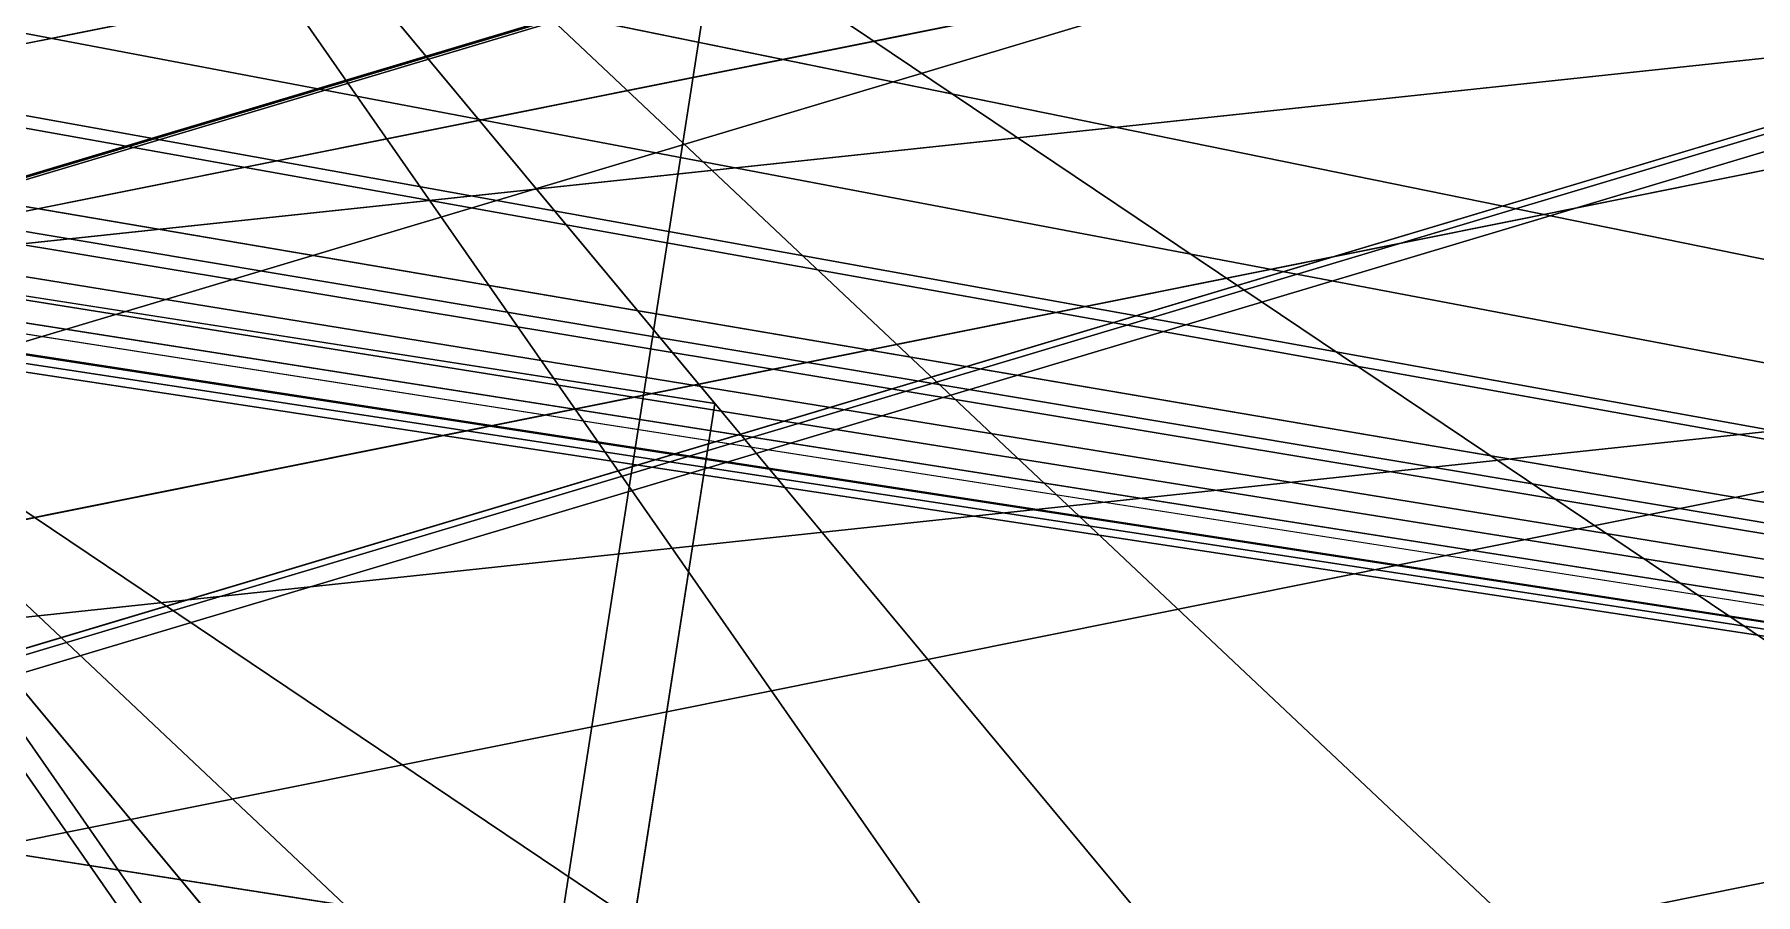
# Model space of a CAD drawing. Header units: metres. Extents: x 503497 to 504361, y 6966567 to 6966857.
# Drawn here: x 504153.512 to 504156.264, y 6966709.233 to 6966710.608 of the extents above; entities that cross this region are included whole.
import ezdxf

# ---------------------------------------------------------------- set-up
doc = ezdxf.new("R2010")
doc.units = ezdxf.units.M

msp = doc.modelspace()

# ---------------------------------------------------------------- linework, layer by layer
at = {"layer": 'SHADOW_APPROVED_20260111T072000'}
for points in [[(504152.9477, 6966710.2148), (504167.8718, 6966707.8869), (504094.698, 6966722.7909), (504079.7739, 6966725.1188), (504152.9477, 6966710.2148)], [(504167.8718, 6966707.8869), (504167.5638, 6966705.9126), (504094.39, 6966720.8166), (504094.698, 6966722.7909), (504167.8718, 6966707.8869)]]:
    msp.add_lwpolyline(points, close=True, dxfattribs=at)
msp.add_lwpolyline([(504152.9477, 6966710.2148), (504167.8718, 6966707.8869), (504167.5638, 6966705.9126), (504170.7929, 6966705.4089), (504170.0047, 6966700.3561), (504169.7774, 6966699.9974), (504169.5259, 6966699.8139), (504168.8949, 6966699.7238), (504168.6104, 6966697.9001), (504168.9205, 6966697.8003), (504169.2405, 6966697.5447), (504169.4022, 6966697.2624), (504169.4593, 6966696.8594), (504167.3244, 6966683.1734), (504124.6436, 6966689.8311)], dxfattribs=at)
at = {"layer": 'SHADOW_APPROVED_20260114T072400'}
for points in [[(504152.9477, 6966710.2148), (504167.8718, 6966707.8869), (504095.8634, 6966721.5256), (504080.9393, 6966723.8535), (504152.9477, 6966710.2148)], [(504167.8718, 6966707.8869), (504167.5638, 6966705.9126), (504095.5554, 6966719.5513), (504095.8634, 6966721.5256), (504167.8718, 6966707.8869)]]:
    msp.add_lwpolyline(points, close=True, dxfattribs=at)
msp.add_lwpolyline([(504152.9477, 6966710.2148), (504167.8718, 6966707.8869), (504167.5638, 6966705.9126), (504170.7929, 6966705.4089), (504170.0047, 6966700.3561), (504169.7774, 6966699.9974), (504169.5259, 6966699.8139), (504168.8949, 6966699.7238), (504168.6104, 6966697.9001), (504168.9205, 6966697.8003), (504169.2405, 6966697.5447), (504169.4022, 6966697.2624), (504169.4593, 6966696.8594), (504167.3244, 6966683.1734), (504124.6436, 6966689.8311)], dxfattribs=at)
at = {"layer": 'SHADOW_APPROVED_20260122T071500'}
for points in [[(504152.9477, 6966710.2148), (504167.8718, 6966707.8869), (504085.3053, 6966722.655), (504070.3812, 6966724.9829), (504152.9477, 6966710.2148)], [(504167.8718, 6966707.8869), (504167.5638, 6966705.9126), (504084.9973, 6966720.6807), (504085.3053, 6966722.655), (504167.8718, 6966707.8869)]]:
    msp.add_lwpolyline(points, close=True, dxfattribs=at)
msp.add_lwpolyline([(504152.9477, 6966710.2148), (504167.8718, 6966707.8869), (504167.5638, 6966705.9126), (504170.7929, 6966705.4089), (504170.0047, 6966700.3561), (504169.7774, 6966699.9974), (504169.5259, 6966699.8139), (504168.8949, 6966699.7238), (504168.6104, 6966697.9001), (504168.9205, 6966697.8003), (504169.2405, 6966697.5447), (504169.4022, 6966697.2624), (504169.4593, 6966696.8594), (504167.3244, 6966683.1734), (504124.6436, 6966689.8311)], dxfattribs=at)
at = {"layer": 'SHADOW_APPROVED_20260124T072500'}
for points in [[(504152.9477, 6966710.2148), (504167.8718, 6966707.8869), (504091.6287, 6966719.6019), (504076.7046, 6966721.9298), (504152.9477, 6966710.2148)], [(504167.8718, 6966707.8869), (504167.5638, 6966705.9126), (504091.3207, 6966717.6276), (504091.6287, 6966719.6019), (504167.8718, 6966707.8869)]]:
    msp.add_lwpolyline(points, close=True, dxfattribs=at)
msp.add_lwpolyline([(504152.9477, 6966710.2148), (504167.8718, 6966707.8869), (504167.5638, 6966705.9126), (504170.7929, 6966705.4089), (504170.0047, 6966700.3561), (504169.7774, 6966699.9974), (504169.5259, 6966699.8139), (504168.8949, 6966699.7238), (504168.6104, 6966697.9001), (504168.9205, 6966697.8003), (504169.2405, 6966697.5447), (504169.4022, 6966697.2624), (504169.4593, 6966696.8594), (504167.3244, 6966683.1734), (504124.6436, 6966689.8311)], dxfattribs=at)
at = {"layer": 'SHADOW_APPROVED_20260126T071100'}
for points in [[(504152.9477, 6966710.2148), (504167.8718, 6966707.8869), (504079.4467, 6966722.9327), (504064.5226, 6966725.2606), (504152.9477, 6966710.2148)], [(504167.8718, 6966707.8869), (504167.5638, 6966705.9126), (504079.1387, 6966720.9584), (504079.4467, 6966722.9327), (504167.8718, 6966707.8869)]]:
    msp.add_lwpolyline(points, close=True, dxfattribs=at)
msp.add_lwpolyline([(504152.9477, 6966710.2148), (504167.8718, 6966707.8869), (504167.5638, 6966705.9126), (504170.7929, 6966705.4089), (504170.0047, 6966700.3561), (504169.7774, 6966699.9974), (504169.5259, 6966699.8139), (504168.8949, 6966699.7238), (504168.6104, 6966697.9001), (504168.9205, 6966697.8003), (504169.2405, 6966697.5447), (504169.4022, 6966697.2624), (504169.4593, 6966696.8594), (504167.3244, 6966683.1734), (504124.6436, 6966689.8311)], dxfattribs=at)
at = {"layer": 'SHADOW_APPROVED_20260127T071900'}
for points in [[(504152.9477, 6966710.2148), (504167.8718, 6966707.8869), (504085.5289, 6966720.3795), (504070.6048, 6966722.7074), (504152.9477, 6966710.2148)], [(504167.8718, 6966707.8869), (504167.5638, 6966705.9126), (504085.2209, 6966718.4052), (504085.5289, 6966720.3795), (504167.8718, 6966707.8869)]]:
    msp.add_lwpolyline(points, close=True, dxfattribs=at)
msp.add_lwpolyline([(504152.9477, 6966710.2148), (504167.8718, 6966707.8869), (504167.5638, 6966705.9126), (504170.7929, 6966705.4089), (504170.0047, 6966700.3561), (504169.7774, 6966699.9974), (504169.5259, 6966699.8139), (504168.8949, 6966699.7238), (504168.6104, 6966697.9001), (504168.9205, 6966697.8003), (504169.2405, 6966697.5447), (504169.4022, 6966697.2624), (504169.4593, 6966696.8594), (504167.3244, 6966683.1734), (504124.6436, 6966689.8311)], dxfattribs=at)
at = {"layer": 'SHADOW_APPROVED_20260129T071100'}
for points in [[(504152.9477, 6966710.2148), (504167.8718, 6966707.8869), (504077.4261, 6966722.1057), (504062.502, 6966724.4336), (504152.9477, 6966710.2148)], [(504167.8718, 6966707.8869), (504167.5638, 6966705.9126), (504077.1181, 6966720.1314), (504077.4261, 6966722.1057), (504167.8718, 6966707.8869)]]:
    msp.add_lwpolyline(points, close=True, dxfattribs=at)
msp.add_lwpolyline([(504152.9477, 6966710.2148), (504167.8718, 6966707.8869), (504167.5638, 6966705.9126), (504170.7929, 6966705.4089), (504170.0047, 6966700.3561), (504169.7774, 6966699.9974), (504169.5259, 6966699.8139), (504168.8949, 6966699.7238), (504168.6104, 6966697.9001), (504168.9205, 6966697.8003), (504169.2405, 6966697.5447), (504169.4022, 6966697.2624), (504169.4593, 6966696.8594), (504167.3244, 6966683.1734), (504124.6436, 6966689.8311)], dxfattribs=at)
at = {"layer": 'SHADOW_APPROVED_20260130T071100'}
for points in [[(504152.9477, 6966710.2148), (504167.8718, 6966707.8869), (504076.7399, 6966721.8011), (504061.8158, 6966724.129), (504152.9477, 6966710.2148)], [(504167.8718, 6966707.8869), (504167.5638, 6966705.9126), (504076.4319, 6966719.8268), (504076.7399, 6966721.8011), (504167.8718, 6966707.8869)]]:
    msp.add_lwpolyline(points, close=True, dxfattribs=at)
msp.add_lwpolyline([(504152.9477, 6966710.2148), (504167.8718, 6966707.8869), (504167.5638, 6966705.9126), (504170.7929, 6966705.4089), (504170.0047, 6966700.3561), (504169.7774, 6966699.9974), (504169.5259, 6966699.8139), (504168.8949, 6966699.7238), (504168.6104, 6966697.9001), (504168.9205, 6966697.8003), (504169.2405, 6966697.5447), (504169.4022, 6966697.2624), (504169.4593, 6966696.8594), (504167.3244, 6966683.1734), (504124.6436, 6966689.8311)], dxfattribs=at)
at = {"layer": 'SHADOW_APPROVED_20260203T070000'}
for points in [[(504152.9477, 6966710.2148), (504167.8718, 6966707.8869), (504061.8476, 6966724.1883), (504046.9235, 6966726.5162), (504152.9477, 6966710.2148)], [(504167.8718, 6966707.8869), (504167.5638, 6966705.9126), (504061.5396, 6966722.214), (504061.8476, 6966724.1883), (504167.8718, 6966707.8869)]]:
    msp.add_lwpolyline(points, close=True, dxfattribs=at)
msp.add_lwpolyline([(504152.9477, 6966710.2148), (504167.8718, 6966707.8869), (504167.5638, 6966705.9126), (504170.7929, 6966705.4089), (504170.0047, 6966700.3561), (504169.7774, 6966699.9974), (504169.5259, 6966699.8139), (504168.8949, 6966699.7238), (504168.6104, 6966697.9001), (504168.9205, 6966697.8003), (504169.2405, 6966697.5447), (504169.4022, 6966697.2624), (504169.4593, 6966696.8594), (504167.3244, 6966683.1734), (504124.6436, 6966689.8311)], dxfattribs=at)
at = {"layer": 'SHADOW_APPROVED_20260314T074000'}
msp.add_lwpolyline([(504152.9477, 6966710.2148), (504167.8718, 6966707.8869), (504080.1173, 6966692.4305), (504065.1932, 6966694.7584), (504152.9477, 6966710.2148)], close=True, dxfattribs=at)
msp.add_lwpolyline([(504152.9477, 6966710.2148), (504167.8718, 6966707.8869), (504167.5638, 6966705.9126), (504170.7929, 6966705.4089), (504170.0047, 6966700.3561), (504169.7774, 6966699.9974), (504169.5259, 6966699.8139), (504168.8949, 6966699.7238), (504168.6104, 6966697.9001), (504168.9205, 6966697.8003), (504169.2405, 6966697.5447), (504169.4022, 6966697.2624), (504169.4593, 6966696.8594), (504167.3244, 6966683.1734), (504124.6436, 6966689.8311)], dxfattribs=at)
at = {"layer": 'SHADOW_APPROVED_20260426T070000'}
msp.add_lwpolyline([(504152.9477, 6966710.2148), (504167.8718, 6966707.8869), (503950.7442, 6966625.8251), (503935.8201, 6966628.153), (504152.9477, 6966710.2148)], close=True, dxfattribs=at)
msp.add_lwpolyline([(504152.9477, 6966710.2148), (504167.8718, 6966707.8869), (504167.5638, 6966705.9126), (504170.7929, 6966705.4089), (504170.0047, 6966700.3561), (504169.7774, 6966699.9974), (504169.5259, 6966699.8139), (504168.8949, 6966699.7238), (504168.6104, 6966697.9001), (504168.9205, 6966697.8003), (504169.2405, 6966697.5447), (504169.4022, 6966697.2624), (504169.4593, 6966696.8594), (504167.3244, 6966683.1734), (504124.6436, 6966689.8311)], dxfattribs=at)
at = {"layer": 'SHADOW_APPROVED_20260621T090000'}
msp.add_lwpolyline([(504152.9477, 6966710.2148), (504167.8718, 6966707.8869), (504109.3555, 6966644.9553), (504094.4314, 6966647.2832), (504152.9477, 6966710.2148)], close=True, dxfattribs=at)
msp.add_lwpolyline([(504152.9477, 6966710.2148), (504167.8718, 6966707.8869), (504167.5638, 6966705.9126), (504170.7929, 6966705.4089), (504170.0047, 6966700.3561), (504169.7774, 6966699.9974), (504169.5259, 6966699.8139), (504168.8949, 6966699.7238), (504168.6104, 6966697.9001), (504168.9205, 6966697.8003), (504169.2405, 6966697.5447), (504169.4022, 6966697.2624), (504169.4593, 6966696.8594), (504167.3244, 6966683.1734), (504124.6436, 6966689.8311)], dxfattribs=at)
at = {"layer": 'SHADOW_APPROVED_20260621T120000'}
msp.add_lwpolyline([(504152.9477, 6966710.2148), (504167.8718, 6966707.8869), (504167.5638, 6966705.9126), (504170.7929, 6966705.4089), (504170.0047, 6966700.3561), (504169.7774, 6966699.9974), (504169.5259, 6966699.8139), (504168.8949, 6966699.7238), (504168.6104, 6966697.9001), (504168.9205, 6966697.8003), (504169.2405, 6966697.5447), (504169.4022, 6966697.2624), (504169.4593, 6966696.8594), (504167.3244, 6966683.1734), (504124.6436, 6966689.8311)], dxfattribs=at)
msp.add_lwpolyline([(504152.9477, 6966710.2148), (504167.8718, 6966707.8869), (504170.4928, 6966659.2141), (504155.5687, 6966661.542), (504152.9477, 6966710.2148)], close=True, dxfattribs=at)
at = {"layer": 'SHADOW_APPROVED_20260621T140000'}
for points in [[(504138.446, 6966731.0718), (504138.0232, 6966728.3614), (504180.5703, 6966667.3385), (504180.9931, 6966670.0489), (504138.446, 6966731.0718)], [(504146.7781, 6966729.7721), (504138.446, 6966731.0718), (504180.9931, 6966670.0489), (504189.3252, 6966668.7492), (504146.7781, 6966729.7721)], [(504144.5661, 6966713.0647), (504153.1826, 6966711.7206), (504192.0923, 6966655.9146), (504183.4758, 6966657.2587), (504144.5661, 6966713.0647)], [(504153.1826, 6966711.7206), (504152.9477, 6966710.2148), (504191.8574, 6966654.4088), (504192.0923, 6966655.9146), (504153.1826, 6966711.7206)], [(504152.9477, 6966710.2148), (504167.8718, 6966707.8869), (504206.7815, 6966652.0809), (504191.8574, 6966654.4088), (504152.9477, 6966710.2148)]]:
    msp.add_lwpolyline(points, close=True, dxfattribs=at)
msp.add_lwpolyline([(504152.9477, 6966710.2148), (504167.8718, 6966707.8869), (504167.5638, 6966705.9126), (504170.7929, 6966705.4089), (504170.0047, 6966700.3561), (504169.7774, 6966699.9974), (504169.5259, 6966699.8139), (504168.8949, 6966699.7238), (504168.6104, 6966697.9001), (504168.9205, 6966697.8003), (504169.2405, 6966697.5447), (504169.4022, 6966697.2624), (504169.4593, 6966696.8594), (504167.3244, 6966683.1734), (504124.6436, 6966689.8311)], dxfattribs=at)
at = {"layer": 'SHADOW_APPROVED_20260621T150000'}
for points in [[(504144.5661, 6966713.0647), (504153.1826, 6966711.7206), (504226.4627, 6966642.7178), (504217.8462, 6966644.0619), (504144.5661, 6966713.0647)], [(504153.1826, 6966711.7206), (504152.9477, 6966710.2148), (504226.2278, 6966641.212), (504226.4627, 6966642.7178), (504153.1826, 6966711.7206)], [(504152.9477, 6966710.2148), (504167.8718, 6966707.8869), (504241.1519, 6966638.8841), (504226.2278, 6966641.212), (504152.9477, 6966710.2148)]]:
    msp.add_lwpolyline(points, close=True, dxfattribs=at)
msp.add_lwpolyline([(504152.9477, 6966710.2148), (504167.8718, 6966707.8869), (504167.5638, 6966705.9126), (504170.7929, 6966705.4089), (504170.0047, 6966700.3561), (504169.7774, 6966699.9974), (504169.5259, 6966699.8139), (504168.8949, 6966699.7238), (504168.6104, 6966697.9001), (504168.9205, 6966697.8003), (504169.2405, 6966697.5447), (504169.4022, 6966697.2624), (504169.4593, 6966696.8594), (504167.3244, 6966683.1734), (504124.6436, 6966689.8311)], dxfattribs=at)
at = {"layer": 'SHADOW_APPROVED_20260621T160000'}
for points in [[(504144.5661, 6966713.0647), (504153.1826, 6966711.7206), (504321.4388, 6966598.6208), (504312.8223, 6966599.9649), (504144.5661, 6966713.0647)], [(504153.1826, 6966711.7206), (504152.9477, 6966710.2148), (504321.2039, 6966597.115), (504321.4388, 6966598.6208), (504153.1826, 6966711.7206)], [(504152.9477, 6966710.2148), (504167.8718, 6966707.8869), (504336.128, 6966594.7871), (504321.2039, 6966597.115), (504152.9477, 6966710.2148)]]:
    msp.add_lwpolyline(points, close=True, dxfattribs=at)
msp.add_lwpolyline([(504152.9477, 6966710.2148), (504167.8718, 6966707.8869), (504167.5638, 6966705.9126), (504170.7929, 6966705.4089), (504170.0047, 6966700.3561), (504169.7774, 6966699.9974), (504169.5259, 6966699.8139), (504168.8949, 6966699.7238), (504168.6104, 6966697.9001), (504168.9205, 6966697.8003), (504169.2405, 6966697.5447), (504169.4022, 6966697.2624), (504169.4593, 6966696.8594), (504167.3244, 6966683.1734), (504124.6436, 6966689.8311)], dxfattribs=at)
at = {"layer": 'SHADOW_APPROVED_20261019T053000'}
for points in [[(504152.9477, 6966710.2148), (504167.8718, 6966707.8869), (503591.1161, 6966800.0197), (503576.192, 6966802.3476), (504152.9477, 6966710.2148)], [(504167.8718, 6966707.8869), (504167.5638, 6966705.9126), (503590.8081, 6966798.0454), (503591.1161, 6966800.0197), (504167.8718, 6966707.8869)]]:
    msp.add_lwpolyline(points, close=True, dxfattribs=at)
msp.add_lwpolyline([(504152.9477, 6966710.2148), (504167.8718, 6966707.8869), (504167.5638, 6966705.9126), (504170.7929, 6966705.4089), (504170.0047, 6966700.3561), (504169.7774, 6966699.9974), (504169.5259, 6966699.8139), (504168.8949, 6966699.7238), (504168.6104, 6966697.9001), (504168.9205, 6966697.8003), (504169.2405, 6966697.5447), (504169.4022, 6966697.2624), (504169.4593, 6966696.8594), (504167.3244, 6966683.1734), (504124.6436, 6966689.8311)], dxfattribs=at)
at = {"layer": 'SHADOW_APPROVED_20261112T063500'}
for points in [[(504152.9477, 6966710.2148), (504167.8718, 6966707.8869), (504069.5935, 6966723.8411), (504054.6694, 6966726.169), (504152.9477, 6966710.2148)], [(504167.8718, 6966707.8869), (504167.5638, 6966705.9126), (504069.2855, 6966721.8668), (504069.5935, 6966723.8411), (504167.8718, 6966707.8869)]]:
    msp.add_lwpolyline(points, close=True, dxfattribs=at)
msp.add_lwpolyline([(504152.9477, 6966710.2148), (504167.8718, 6966707.8869), (504167.5638, 6966705.9126), (504170.7929, 6966705.4089), (504170.0047, 6966700.3561), (504169.7774, 6966699.9974), (504169.5259, 6966699.8139), (504168.8949, 6966699.7238), (504168.6104, 6966697.9001), (504168.9205, 6966697.8003), (504169.2405, 6966697.5447), (504169.4022, 6966697.2624), (504169.4593, 6966696.8594), (504167.3244, 6966683.1734), (504124.6436, 6966689.8311)], dxfattribs=at)
at = {"layer": 'SHADOW_APPROVED_20261113T063500'}
for points in [[(504152.9477, 6966710.2148), (504167.8718, 6966707.8869), (504070.0617, 6966724.2566), (504055.1376, 6966726.5845), (504152.9477, 6966710.2148)], [(504167.8718, 6966707.8869), (504167.5638, 6966705.9126), (504069.7537, 6966722.2823), (504070.0617, 6966724.2566), (504167.8718, 6966707.8869)]]:
    msp.add_lwpolyline(points, close=True, dxfattribs=at)
msp.add_lwpolyline([(504152.9477, 6966710.2148), (504167.8718, 6966707.8869), (504167.5638, 6966705.9126), (504170.7929, 6966705.4089), (504170.0047, 6966700.3561), (504169.7774, 6966699.9974), (504169.5259, 6966699.8139), (504168.8949, 6966699.7238), (504168.6104, 6966697.9001), (504168.9205, 6966697.8003), (504169.2405, 6966697.5447), (504169.4022, 6966697.2624), (504169.4593, 6966696.8594), (504167.3244, 6966683.1734), (504124.6436, 6966689.8311)], dxfattribs=at)
at = {"layer": 'SHADOW_APPROVED_20261122T065200'}
for points in [[(504152.9477, 6966710.2148), (504167.8718, 6966707.8869), (504087.7077, 6966722.3377), (504072.7836, 6966724.6656), (504152.9477, 6966710.2148)], [(504167.8718, 6966707.8869), (504167.5638, 6966705.9126), (504087.3997, 6966720.3634), (504087.7077, 6966722.3377), (504167.8718, 6966707.8869)]]:
    msp.add_lwpolyline(points, close=True, dxfattribs=at)
msp.add_lwpolyline([(504152.9477, 6966710.2148), (504167.8718, 6966707.8869), (504167.5638, 6966705.9126), (504170.7929, 6966705.4089), (504170.0047, 6966700.3561), (504169.7774, 6966699.9974), (504169.5259, 6966699.8139), (504168.8949, 6966699.7238), (504168.6104, 6966697.9001), (504168.9205, 6966697.8003), (504169.2405, 6966697.5447), (504169.4022, 6966697.2624), (504169.4593, 6966696.8594), (504167.3244, 6966683.1734), (504124.6436, 6966689.8311)], dxfattribs=at)
at = {"layer": 'SHADOW_APPROVED_20261123T070300'}
for points in [[(504152.9477, 6966710.2148), (504167.8718, 6966707.8869), (504095.4749, 6966719.8934), (504080.5508, 6966722.2213), (504152.9477, 6966710.2148)], [(504167.8718, 6966707.8869), (504167.5638, 6966705.9126), (504095.1669, 6966717.9191), (504095.4749, 6966719.8934), (504167.8718, 6966707.8869)]]:
    msp.add_lwpolyline(points, close=True, dxfattribs=at)
msp.add_lwpolyline([(504152.9477, 6966710.2148), (504167.8718, 6966707.8869), (504167.5638, 6966705.9126), (504170.7929, 6966705.4089), (504170.0047, 6966700.3561), (504169.7774, 6966699.9974), (504169.5259, 6966699.8139), (504168.8949, 6966699.7238), (504168.6104, 6966697.9001), (504168.9205, 6966697.8003), (504169.2405, 6966697.5447), (504169.4022, 6966697.2624), (504169.4593, 6966696.8594), (504167.3244, 6966683.1734), (504124.6436, 6966689.8311)], dxfattribs=at)
at = {"layer": 'SHADOW_APPROVED_20261221T090000'}
msp.add_lwpolyline([(504152.9477, 6966710.2148), (504167.8718, 6966707.8869), (504137.6171, 6966709.6863), (504122.693, 6966712.0142), (504152.9477, 6966710.2148)], close=True, dxfattribs=at)
msp.add_lwpolyline([(504152.9477, 6966710.2148), (504167.8718, 6966707.8869), (504167.5638, 6966705.9126), (504170.7929, 6966705.4089), (504170.0047, 6966700.3561), (504169.7774, 6966699.9974), (504169.5259, 6966699.8139), (504168.8949, 6966699.7238), (504168.6104, 6966697.9001), (504168.9205, 6966697.8003), (504169.2405, 6966697.5447), (504169.4022, 6966697.2624), (504169.4593, 6966696.8594), (504167.3244, 6966683.1734), (504124.6436, 6966689.8311)], dxfattribs=at)
at = {"layer": 'SHADOW_APPROVED_20261221T120000'}
for points in [[(504144.5661, 6966713.0647), (504153.1826, 6966711.7206), (504155.4551, 6966708.9898), (504146.8386, 6966710.3339), (504144.5661, 6966713.0647)], [(504153.1826, 6966711.7206), (504152.9477, 6966710.2148), (504155.2202, 6966707.484), (504155.4551, 6966708.9898), (504153.1826, 6966711.7206)], [(504152.9477, 6966710.2148), (504167.8718, 6966707.8869), (504170.1443, 6966705.1561), (504155.2202, 6966707.484), (504152.9477, 6966710.2148)]]:
    msp.add_lwpolyline(points, close=True, dxfattribs=at)
for points in [[(504146.8386, 6966710.3339), (504155.4551, 6966708.9898), (504155.2202, 6966707.484), (504170.1443, 6966705.1561), (504169.8363, 6966703.1818), (504173.0654, 6966702.6781), (504172.2772, 6966697.6253), (504172.0499, 6966697.2666), (504171.7984, 6966697.0831), (504171.1674, 6966696.993), (504170.8829, 6966695.1693), (504171.193, 6966695.0695), (504171.513, 6966694.8139), (504171.6747, 6966694.5316), (504171.7318, 6966694.1286), (504169.5969, 6966680.4426), (504126.9161, 6966687.1003)], [(504152.9477, 6966710.2148), (504167.8718, 6966707.8869), (504167.5638, 6966705.9126), (504170.7929, 6966705.4089), (504170.0047, 6966700.3561), (504169.7774, 6966699.9974), (504169.5259, 6966699.8139), (504168.8949, 6966699.7238), (504168.6104, 6966697.9001), (504168.9205, 6966697.8003), (504169.2405, 6966697.5447), (504169.4022, 6966697.2624), (504169.4593, 6966696.8594), (504167.3244, 6966683.1734), (504124.6436, 6966689.8311)]]:
    msp.add_lwpolyline(points, dxfattribs=at)
at = {"layer": 'SHADOW_APPROVED_20261221T150000'}
for points in [[(504153.1826, 6966711.7206), (504152.9477, 6966710.2148), (504190.6416, 6966714.2351), (504190.8765, 6966715.7409), (504153.1826, 6966711.7206)], [(504152.9477, 6966710.2148), (504167.8718, 6966707.8869), (504205.5657, 6966711.9072), (504190.6416, 6966714.2351), (504152.9477, 6966710.2148)], [(504143.9181, 6966709.7896), (504143.738, 6966708.6351), (504184.7651, 6966713.0109), (504184.9452, 6966714.1654), (504143.9181, 6966709.7896)], [(504143.738, 6966708.6351), (504154.0443, 6966707.0275), (504195.0714, 6966711.4033), (504184.7651, 6966713.0109), (504143.738, 6966708.6351)]]:
    msp.add_lwpolyline(points, close=True, dxfattribs=at)
msp.add_lwpolyline([(504152.9477, 6966710.2148), (504167.8718, 6966707.8869), (504167.5638, 6966705.9126), (504170.7929, 6966705.4089), (504170.0047, 6966700.3561), (504169.7774, 6966699.9974), (504169.5259, 6966699.8139), (504168.8949, 6966699.7238), (504168.6104, 6966697.9001), (504168.9205, 6966697.8003), (504169.2405, 6966697.5447), (504169.4022, 6966697.2624), (504169.4593, 6966696.8594), (504167.3244, 6966683.1734), (504124.6436, 6966689.8311)], dxfattribs=at)
at = {"layer": 'SHADOW_APPROVED_20261221T160000'}
for points in [[(504153.1826, 6966711.7206), (504152.9477, 6966710.2148), (504212.5095, 6966722.1666), (504212.7444, 6966723.6724), (504153.1826, 6966711.7206)], [(504143.9181, 6966709.7896), (504143.738, 6966708.6351), (504208.5667, 6966721.6438), (504208.7468, 6966722.7983), (504143.9181, 6966709.7896)], [(504124.9683, 6966704.1079), (504125.9354, 6966710.4181), (504185.4972, 6966722.3699), (504184.5301, 6966716.0597), (504124.9683, 6966704.1079)], [(504152.9477, 6966710.2148), (504167.8718, 6966707.8869), (504227.4336, 6966719.8387), (504212.5095, 6966722.1666), (504152.9477, 6966710.2148)], [(504143.738, 6966708.6351), (504154.0443, 6966707.0275), (504218.873, 6966720.0362), (504208.5667, 6966721.6438), (504143.738, 6966708.6351)], [(504125.0625, 6966703.6133), (504124.9683, 6966704.1079), (504184.5301, 6966716.0597), (504184.6243, 6966715.5651), (504125.0625, 6966703.6133)], [(504125.4218, 6966703.0603), (504125.0625, 6966703.6133), (504184.6243, 6966715.5651), (504184.9836, 6966715.0121), (504125.4218, 6966703.0603)], [(504125.8564, 6966702.7697), (504125.4218, 6966703.0603), (504184.9836, 6966715.0121), (504185.4182, 6966714.7215), (504125.8564, 6966702.7697)]]:
    msp.add_lwpolyline(points, close=True, dxfattribs=at)
msp.add_lwpolyline([(504152.9477, 6966710.2148), (504167.8718, 6966707.8869), (504167.5638, 6966705.9126), (504170.7929, 6966705.4089), (504170.0047, 6966700.3561), (504169.7774, 6966699.9974), (504169.5259, 6966699.8139), (504168.8949, 6966699.7238), (504168.6104, 6966697.9001), (504168.9205, 6966697.8003), (504169.2405, 6966697.5447), (504169.4022, 6966697.2624), (504169.4593, 6966696.8594), (504167.3244, 6966683.1734), (504124.6436, 6966689.8311)], dxfattribs=at)
at = {"layer": 'SHADOW_APPROVED_20261221T170000'}
for points in [[(504153.1826, 6966711.7206), (504152.9477, 6966710.2148), (504256.1476, 6966741.1024), (504256.3825, 6966742.6082), (504153.1826, 6966711.7206)], [(504152.9477, 6966710.2148), (504167.8718, 6966707.8869), (504271.0717, 6966738.7745), (504256.1476, 6966741.1024), (504152.9477, 6966710.2148)], [(504142.7149, 6966706.3611), (504141.9137, 6966701.2247), (504257.1075, 6966735.702), (504257.9087, 6966740.8384), (504142.7149, 6966706.3611)], [(504145.7767, 6966705.8835), (504142.7149, 6966706.3611), (504257.9087, 6966740.8384), (504260.9705, 6966740.3608), (504145.7767, 6966705.8835)], [(504142.7149, 6966706.3611), (504142.7149, 6966706.3611), (504257.9087, 6966740.8384), (504257.9087, 6966740.8384), (504142.7149, 6966706.3611)], [(504126.4679, 6966701.5261), (504126.6349, 6966702.5968), (504229.8348, 6966733.4844), (504229.6678, 6966732.4137), (504126.4679, 6966701.5261)], [(504124.1841, 6966701.6081), (504124.6865, 6966701.7525), (504227.8864, 6966732.6401), (504227.384, 6966732.4957), (504124.1841, 6966701.6081)], [(504124.6865, 6966701.7525), (504126.4679, 6966701.5261), (504229.6678, 6966732.4137), (504227.8864, 6966732.6401), (504124.6865, 6966701.7525)], [(504123.6735, 6966701.1907), (504124.1841, 6966701.6081), (504227.384, 6966732.4957), (504226.8734, 6966732.0783), (504123.6735, 6966701.1907)], [(504123.3955, 6966700.6171), (504123.6735, 6966701.1907), (504226.8734, 6966732.0783), (504226.5954, 6966731.5047), (504123.3955, 6966700.6171)], [(504122.7613, 6966696.5515), (504123.3955, 6966700.6171), (504226.5954, 6966731.5047), (504225.9612, 6966727.4391), (504122.7613, 6966696.5515)]]:
    msp.add_lwpolyline(points, close=True, dxfattribs=at)
msp.add_lwpolyline([(504152.9477, 6966710.2148), (504167.8718, 6966707.8869), (504167.5638, 6966705.9126), (504170.7929, 6966705.4089), (504170.0047, 6966700.3561), (504169.7774, 6966699.9974), (504169.5259, 6966699.8139), (504168.8949, 6966699.7238), (504168.6104, 6966697.9001), (504168.9205, 6966697.8003), (504169.2405, 6966697.5447), (504169.4022, 6966697.2624), (504169.4593, 6966696.8594), (504167.3244, 6966683.1734), (504124.6436, 6966689.8311)], dxfattribs=at)
at = {"layer": 'SHADOW_COMPARATOR_RL48_20260111T072000'}
for points in [[(504152.9477, 6966710.2148), (504167.8718, 6966707.8869), (504122.2445, 6966717.1803), (504107.3204, 6966719.5082), (504152.9477, 6966710.2148)], [(504167.8718, 6966707.8869), (504167.5638, 6966705.9126), (504121.9365, 6966715.206), (504122.2445, 6966717.1803), (504167.8718, 6966707.8869)]]:
    msp.add_lwpolyline(points, close=True, dxfattribs=at)
msp.add_lwpolyline([(504152.9477, 6966710.2148), (504167.8718, 6966707.8869), (504167.5638, 6966705.9126), (504170.7929, 6966705.4089), (504170.0047, 6966700.3561), (504169.7774, 6966699.9974), (504169.5259, 6966699.8139), (504168.8949, 6966699.7238), (504168.6104, 6966697.9001), (504168.9205, 6966697.8003), (504169.2405, 6966697.5447), (504169.4022, 6966697.2624), (504169.4593, 6966696.8594), (504167.3244, 6966683.1734), (504124.6436, 6966689.8311)], dxfattribs=at)
at = {"layer": 'SHADOW_COMPARATOR_RL48_20260114T072400'}
for points in [[(504152.9477, 6966710.2148), (504167.8718, 6966707.8869), (504122.9712, 6966716.3913), (504108.0471, 6966718.7192), (504152.9477, 6966710.2148)], [(504167.8718, 6966707.8869), (504167.5638, 6966705.9126), (504122.6632, 6966714.417), (504122.9712, 6966716.3913), (504167.8718, 6966707.8869)]]:
    msp.add_lwpolyline(points, close=True, dxfattribs=at)
msp.add_lwpolyline([(504152.9477, 6966710.2148), (504167.8718, 6966707.8869), (504167.5638, 6966705.9126), (504170.7929, 6966705.4089), (504170.0047, 6966700.3561), (504169.7774, 6966699.9974), (504169.5259, 6966699.8139), (504168.8949, 6966699.7238), (504168.6104, 6966697.9001), (504168.9205, 6966697.8003), (504169.2405, 6966697.5447), (504169.4022, 6966697.2624), (504169.4593, 6966696.8594), (504167.3244, 6966683.1734), (504124.6436, 6966689.8311)], dxfattribs=at)
at = {"layer": 'SHADOW_COMPARATOR_RL48_20260122T071500'}
for points in [[(504152.9477, 6966710.2148), (504167.8718, 6966707.8869), (504116.3877, 6966717.0955), (504101.4636, 6966719.4234), (504152.9477, 6966710.2148)], [(504167.8718, 6966707.8869), (504167.5638, 6966705.9126), (504116.0797, 6966715.1212), (504116.3877, 6966717.0955), (504167.8718, 6966707.8869)]]:
    msp.add_lwpolyline(points, close=True, dxfattribs=at)
msp.add_lwpolyline([(504152.9477, 6966710.2148), (504167.8718, 6966707.8869), (504167.5638, 6966705.9126), (504170.7929, 6966705.4089), (504170.0047, 6966700.3561), (504169.7774, 6966699.9974), (504169.5259, 6966699.8139), (504168.8949, 6966699.7238), (504168.6104, 6966697.9001), (504168.9205, 6966697.8003), (504169.2405, 6966697.5447), (504169.4022, 6966697.2624), (504169.4593, 6966696.8594), (504167.3244, 6966683.1734), (504124.6436, 6966689.8311)], dxfattribs=at)
at = {"layer": 'SHADOW_COMPARATOR_RL48_20260124T072500'}
for points in [[(504152.9477, 6966710.2148), (504167.8718, 6966707.8869), (504120.3306, 6966715.1918), (504105.4065, 6966717.5197), (504152.9477, 6966710.2148)], [(504167.8718, 6966707.8869), (504167.5638, 6966705.9126), (504120.0226, 6966713.2175), (504120.3306, 6966715.1918), (504167.8718, 6966707.8869)]]:
    msp.add_lwpolyline(points, close=True, dxfattribs=at)
msp.add_lwpolyline([(504152.9477, 6966710.2148), (504167.8718, 6966707.8869), (504167.5638, 6966705.9126), (504170.7929, 6966705.4089), (504170.0047, 6966700.3561), (504169.7774, 6966699.9974), (504169.5259, 6966699.8139), (504168.8949, 6966699.7238), (504168.6104, 6966697.9001), (504168.9205, 6966697.8003), (504169.2405, 6966697.5447), (504169.4022, 6966697.2624), (504169.4593, 6966696.8594), (504167.3244, 6966683.1734), (504124.6436, 6966689.8311)], dxfattribs=at)
at = {"layer": 'SHADOW_COMPARATOR_RL48_20260126T071100'}
for points in [[(504152.9477, 6966710.2148), (504167.8718, 6966707.8869), (504112.7346, 6966717.2687), (504097.8105, 6966719.5966), (504152.9477, 6966710.2148)], [(504167.8718, 6966707.8869), (504167.5638, 6966705.9126), (504112.4266, 6966715.2944), (504112.7346, 6966717.2687), (504167.8718, 6966707.8869)]]:
    msp.add_lwpolyline(points, close=True, dxfattribs=at)
msp.add_lwpolyline([(504152.9477, 6966710.2148), (504167.8718, 6966707.8869), (504167.5638, 6966705.9126), (504170.7929, 6966705.4089), (504170.0047, 6966700.3561), (504169.7774, 6966699.9974), (504169.5259, 6966699.8139), (504168.8949, 6966699.7238), (504168.6104, 6966697.9001), (504168.9205, 6966697.8003), (504169.2405, 6966697.5447), (504169.4022, 6966697.2624), (504169.4593, 6966696.8594), (504167.3244, 6966683.1734), (504124.6436, 6966689.8311)], dxfattribs=at)
at = {"layer": 'SHADOW_COMPARATOR_RL48_20260127T071900'}
for points in [[(504152.9477, 6966710.2148), (504167.8718, 6966707.8869), (504116.5271, 6966715.6766), (504101.603, 6966718.0045), (504152.9477, 6966710.2148)], [(504167.8718, 6966707.8869), (504167.5638, 6966705.9126), (504116.2191, 6966713.7023), (504116.5271, 6966715.6766), (504167.8718, 6966707.8869)]]:
    msp.add_lwpolyline(points, close=True, dxfattribs=at)
msp.add_lwpolyline([(504152.9477, 6966710.2148), (504167.8718, 6966707.8869), (504167.5638, 6966705.9126), (504170.7929, 6966705.4089), (504170.0047, 6966700.3561), (504169.7774, 6966699.9974), (504169.5259, 6966699.8139), (504168.8949, 6966699.7238), (504168.6104, 6966697.9001), (504168.9205, 6966697.8003), (504169.2405, 6966697.5447), (504169.4022, 6966697.2624), (504169.4593, 6966696.8594), (504167.3244, 6966683.1734), (504124.6436, 6966689.8311)], dxfattribs=at)
at = {"layer": 'SHADOW_COMPARATOR_RL48_20260129T071100'}
for points in [[(504152.9477, 6966710.2148), (504167.8718, 6966707.8869), (504111.4746, 6966716.753), (504096.5505, 6966719.0809), (504152.9477, 6966710.2148)], [(504167.8718, 6966707.8869), (504167.5638, 6966705.9126), (504111.1666, 6966714.7787), (504111.4746, 6966716.753), (504167.8718, 6966707.8869)]]:
    msp.add_lwpolyline(points, close=True, dxfattribs=at)
msp.add_lwpolyline([(504152.9477, 6966710.2148), (504167.8718, 6966707.8869), (504167.5638, 6966705.9126), (504170.7929, 6966705.4089), (504170.0047, 6966700.3561), (504169.7774, 6966699.9974), (504169.5259, 6966699.8139), (504168.8949, 6966699.7238), (504168.6104, 6966697.9001), (504168.9205, 6966697.8003), (504169.2405, 6966697.5447), (504169.4022, 6966697.2624), (504169.4593, 6966696.8594), (504167.3244, 6966683.1734), (504124.6436, 6966689.8311)], dxfattribs=at)
at = {"layer": 'SHADOW_COMPARATOR_RL48_20260130T071100'}
for points in [[(504152.9477, 6966710.2148), (504167.8718, 6966707.8869), (504111.0467, 6966716.5631), (504096.1226, 6966718.891), (504152.9477, 6966710.2148)], [(504167.8718, 6966707.8869), (504167.5638, 6966705.9126), (504110.7387, 6966714.5888), (504111.0467, 6966716.5631), (504167.8718, 6966707.8869)]]:
    msp.add_lwpolyline(points, close=True, dxfattribs=at)
msp.add_lwpolyline([(504152.9477, 6966710.2148), (504167.8718, 6966707.8869), (504167.5638, 6966705.9126), (504170.7929, 6966705.4089), (504170.0047, 6966700.3561), (504169.7774, 6966699.9974), (504169.5259, 6966699.8139), (504168.8949, 6966699.7238), (504168.6104, 6966697.9001), (504168.9205, 6966697.8003), (504169.2405, 6966697.5447), (504169.4022, 6966697.2624), (504169.4593, 6966696.8594), (504167.3244, 6966683.1734), (504124.6436, 6966689.8311)], dxfattribs=at)
at = {"layer": 'SHADOW_COMPARATOR_RL48_20260203T070000'}
for points in [[(504152.9477, 6966710.2148), (504167.8718, 6966707.8869), (504101.7607, 6966718.0516), (504086.8366, 6966720.3795), (504152.9477, 6966710.2148)], [(504167.8718, 6966707.8869), (504167.5638, 6966705.9126), (504101.4527, 6966716.0773), (504101.7607, 6966718.0516), (504167.8718, 6966707.8869)]]:
    msp.add_lwpolyline(points, close=True, dxfattribs=at)
msp.add_lwpolyline([(504152.9477, 6966710.2148), (504167.8718, 6966707.8869), (504167.5638, 6966705.9126), (504170.7929, 6966705.4089), (504170.0047, 6966700.3561), (504169.7774, 6966699.9974), (504169.5259, 6966699.8139), (504168.8949, 6966699.7238), (504168.6104, 6966697.9001), (504168.9205, 6966697.8003), (504169.2405, 6966697.5447), (504169.4022, 6966697.2624), (504169.4593, 6966696.8594), (504167.3244, 6966683.1734), (504124.6436, 6966689.8311)], dxfattribs=at)
at = {"layer": 'SHADOW_COMPARATOR_RL48_20260314T074000'}
msp.add_lwpolyline([(504152.9477, 6966710.2148), (504167.8718, 6966707.8869), (504113.1527, 6966698.2491), (504098.2286, 6966700.577), (504152.9477, 6966710.2148)], close=True, dxfattribs=at)
msp.add_lwpolyline([(504152.9477, 6966710.2148), (504167.8718, 6966707.8869), (504167.5638, 6966705.9126), (504170.7929, 6966705.4089), (504170.0047, 6966700.3561), (504169.7774, 6966699.9974), (504169.5259, 6966699.8139), (504168.8949, 6966699.7238), (504168.6104, 6966697.9001), (504168.9205, 6966697.8003), (504169.2405, 6966697.5447), (504169.4022, 6966697.2624), (504169.4593, 6966696.8594), (504167.3244, 6966683.1734), (504124.6436, 6966689.8311)], dxfattribs=at)
at = {"layer": 'SHADOW_COMPARATOR_RL48_20260426T070000'}
msp.add_lwpolyline([(504152.9477, 6966710.2148), (504167.8718, 6966707.8869), (504032.4825, 6966656.7175), (504017.5584, 6966659.0454), (504152.9477, 6966710.2148)], close=True, dxfattribs=at)
msp.add_lwpolyline([(504152.9477, 6966710.2148), (504167.8718, 6966707.8869), (504167.5638, 6966705.9126), (504170.7929, 6966705.4089), (504170.0047, 6966700.3561), (504169.7774, 6966699.9974), (504169.5259, 6966699.8139), (504168.8949, 6966699.7238), (504168.6104, 6966697.9001), (504168.9205, 6966697.8003), (504169.2405, 6966697.5447), (504169.4022, 6966697.2624), (504169.4593, 6966696.8594), (504167.3244, 6966683.1734), (504124.6436, 6966689.8311)], dxfattribs=at)
at = {"layer": 'SHADOW_COMPARATOR_RL48_20260621T090000'}
msp.add_lwpolyline([(504152.9477, 6966710.2148), (504167.8718, 6966707.8869), (504131.3841, 6966668.6461), (504116.46, 6966670.974), (504152.9477, 6966710.2148)], close=True, dxfattribs=at)
msp.add_lwpolyline([(504152.9477, 6966710.2148), (504167.8718, 6966707.8869), (504167.5638, 6966705.9126), (504170.7929, 6966705.4089), (504170.0047, 6966700.3561), (504169.7774, 6966699.9974), (504169.5259, 6966699.8139), (504168.8949, 6966699.7238), (504168.6104, 6966697.9001), (504168.9205, 6966697.8003), (504169.2405, 6966697.5447), (504169.4022, 6966697.2624), (504169.4593, 6966696.8594), (504167.3244, 6966683.1734), (504124.6436, 6966689.8311)], dxfattribs=at)
at = {"layer": 'SHADOW_COMPARATOR_RL48_20260621T120000'}
msp.add_lwpolyline([(504152.9477, 6966710.2148), (504167.8718, 6966707.8869), (504167.5638, 6966705.9126), (504170.7929, 6966705.4089), (504170.0047, 6966700.3561), (504169.7774, 6966699.9974), (504169.5259, 6966699.8139), (504168.8949, 6966699.7238), (504168.6104, 6966697.9001), (504168.9205, 6966697.8003), (504169.2405, 6966697.5447), (504169.4022, 6966697.2624), (504169.4593, 6966696.8594), (504167.3244, 6966683.1734), (504124.6436, 6966689.8311)], dxfattribs=at)
msp.add_lwpolyline([(504152.9477, 6966710.2148), (504167.8718, 6966707.8869), (504169.5061, 6966677.5371), (504154.582, 6966679.865), (504152.9477, 6966710.2148)], close=True, dxfattribs=at)
at = {"layer": 'SHADOW_COMPARATOR_RL48_20260621T140000'}
for points in [[(504129.6052, 6966740.8657), (504131.954, 6966755.9236), (504156.216, 6966721.1259), (504153.8672, 6966706.068), (504129.6052, 6966740.8657)], [(504138.446, 6966731.0718), (504138.0232, 6966728.3614), (504162.2852, 6966693.5637), (504162.708, 6966696.2741), (504138.446, 6966731.0718)], [(504146.7781, 6966729.7721), (504138.446, 6966731.0718), (504162.708, 6966696.2741), (504171.0401, 6966694.9744), (504146.7781, 6966729.7721)], [(504153.8672, 6966706.068), (504156.216, 6966721.1259), (504185.2444, 6966716.5978), (504184.8816, 6966714.2722), (504186.2535, 6966714.0582), (504186.6163, 6966716.3838), (504201.3229, 6966714.0898), (504199.5769, 6966702.8967), (504196.2976, 6966703.4082), (504196.1358, 6966702.3709), (504199.0637, 6966701.9142), (504197.3334, 6966690.8215), (504182.8611, 6966693.079), (504182.5662, 6966691.1884), (504173.7991, 6966692.556), (504174.2532, 6966695.4672), (504171.1914, 6966695.9448), (504171.0401, 6966694.9744), (504162.708, 6966696.2741), (504162.2852, 6966693.5637), (504152.163, 6966695.1426), (504153.8672, 6966706.068)], [(504144.5661, 6966713.0647), (504153.1826, 6966711.7206), (504177.4446, 6966676.9229), (504168.8281, 6966678.267), (504144.5661, 6966713.0647)], [(504153.1826, 6966711.7206), (504152.9477, 6966710.2148), (504177.2097, 6966675.4171), (504177.4446, 6966676.9229), (504153.1826, 6966711.7206)], [(504152.9477, 6966710.2148), (504167.8718, 6966707.8869), (504192.1338, 6966673.0892), (504177.2097, 6966675.4171), (504152.9477, 6966710.2148)]]:
    msp.add_lwpolyline(points, close=True, dxfattribs=at)
msp.add_lwpolyline([(504152.9477, 6966710.2148), (504167.8718, 6966707.8869), (504167.5638, 6966705.9126), (504170.7929, 6966705.4089), (504170.0047, 6966700.3561), (504169.7774, 6966699.9974), (504169.5259, 6966699.8139), (504168.8949, 6966699.7238), (504168.6104, 6966697.9001), (504168.9205, 6966697.8003), (504169.2405, 6966697.5447), (504169.4022, 6966697.2624), (504169.4593, 6966696.8594), (504167.3244, 6966683.1734), (504124.6436, 6966689.8311)], dxfattribs=at)
at = {"layer": 'SHADOW_COMPARATOR_RL48_20260621T150000'}
for points in [[(504144.5661, 6966713.0647), (504153.1826, 6966711.7206), (504198.8762, 6966668.6941), (504190.2597, 6966670.0382), (504144.5661, 6966713.0647)], [(504153.1826, 6966711.7206), (504152.9477, 6966710.2148), (504198.6413, 6966667.1883), (504198.8762, 6966668.6941), (504153.1826, 6966711.7206)], [(504152.9477, 6966710.2148), (504167.8718, 6966707.8869), (504213.5654, 6966664.8604), (504198.6413, 6966667.1883), (504152.9477, 6966710.2148)]]:
    msp.add_lwpolyline(points, close=True, dxfattribs=at)
msp.add_lwpolyline([(504152.9477, 6966710.2148), (504167.8718, 6966707.8869), (504167.5638, 6966705.9126), (504170.7929, 6966705.4089), (504170.0047, 6966700.3561), (504169.7774, 6966699.9974), (504169.5259, 6966699.8139), (504168.8949, 6966699.7238), (504168.6104, 6966697.9001), (504168.9205, 6966697.8003), (504169.2405, 6966697.5447), (504169.4022, 6966697.2624), (504169.4593, 6966696.8594), (504167.3244, 6966683.1734), (504124.6436, 6966689.8311)], dxfattribs=at)
at = {"layer": 'SHADOW_COMPARATOR_RL48_20260621T160000'}
for points in [[(504144.5661, 6966713.0647), (504153.1826, 6966711.7206), (504258.0983, 6966641.1976), (504249.4818, 6966642.5417), (504144.5661, 6966713.0647)], [(504153.1826, 6966711.7206), (504152.9477, 6966710.2148), (504257.8634, 6966639.6918), (504258.0983, 6966641.1976), (504153.1826, 6966711.7206)], [(504152.9477, 6966710.2148), (504167.8718, 6966707.8869), (504272.7875, 6966637.3639), (504257.8634, 6966639.6918), (504152.9477, 6966710.2148)]]:
    msp.add_lwpolyline(points, close=True, dxfattribs=at)
msp.add_lwpolyline([(504152.9477, 6966710.2148), (504167.8718, 6966707.8869), (504167.5638, 6966705.9126), (504170.7929, 6966705.4089), (504170.0047, 6966700.3561), (504169.7774, 6966699.9974), (504169.5259, 6966699.8139), (504168.8949, 6966699.7238), (504168.6104, 6966697.9001), (504168.9205, 6966697.8003), (504169.2405, 6966697.5447), (504169.4022, 6966697.2624), (504169.4593, 6966696.8594), (504167.3244, 6966683.1734), (504124.6436, 6966689.8311)], dxfattribs=at)
at = {"layer": 'SHADOW_COMPARATOR_RL48_20261019T053000'}
for points in [[(504152.9477, 6966710.2148), (504167.8718, 6966707.8869), (503808.2374, 6966765.336), (503793.3133, 6966767.6639), (504152.9477, 6966710.2148)], [(504167.8718, 6966707.8869), (504167.5638, 6966705.9126), (503807.9294, 6966763.3617), (503808.2374, 6966765.336), (504167.8718, 6966707.8869)]]:
    msp.add_lwpolyline(points, close=True, dxfattribs=at)
msp.add_lwpolyline([(504152.9477, 6966710.2148), (504167.8718, 6966707.8869), (504167.5638, 6966705.9126), (504170.7929, 6966705.4089), (504170.0047, 6966700.3561), (504169.7774, 6966699.9974), (504169.5259, 6966699.8139), (504168.8949, 6966699.7238), (504168.6104, 6966697.9001), (504168.9205, 6966697.8003), (504169.2405, 6966697.5447), (504169.4022, 6966697.2624), (504169.4593, 6966696.8594), (504167.3244, 6966683.1734), (504124.6436, 6966689.8311)], dxfattribs=at)
at = {"layer": 'SHADOW_COMPARATOR_RL48_20261112T063500'}
for points in [[(504152.9477, 6966710.2148), (504167.8718, 6966707.8869), (504106.5906, 6966717.8351), (504091.6665, 6966720.163), (504152.9477, 6966710.2148)], [(504167.8718, 6966707.8869), (504167.5638, 6966705.9126), (504106.2826, 6966715.8608), (504106.5906, 6966717.8351), (504167.8718, 6966707.8869)]]:
    msp.add_lwpolyline(points, close=True, dxfattribs=at)
msp.add_lwpolyline([(504152.9477, 6966710.2148), (504167.8718, 6966707.8869), (504167.5638, 6966705.9126), (504170.7929, 6966705.4089), (504170.0047, 6966700.3561), (504169.7774, 6966699.9974), (504169.5259, 6966699.8139), (504168.8949, 6966699.7238), (504168.6104, 6966697.9001), (504168.9205, 6966697.8003), (504169.2405, 6966697.5447), (504169.4022, 6966697.2624), (504169.4593, 6966696.8594), (504167.3244, 6966683.1734), (504124.6436, 6966689.8311)], dxfattribs=at)
at = {"layer": 'SHADOW_COMPARATOR_RL48_20261113T063500'}
for points in [[(504152.9477, 6966710.2148), (504167.8718, 6966707.8869), (504106.8826, 6966718.0942), (504091.9585, 6966720.4221), (504152.9477, 6966710.2148)], [(504167.8718, 6966707.8869), (504167.5638, 6966705.9126), (504106.5746, 6966716.1199), (504106.8826, 6966718.0942), (504167.8718, 6966707.8869)]]:
    msp.add_lwpolyline(points, close=True, dxfattribs=at)
msp.add_lwpolyline([(504152.9477, 6966710.2148), (504167.8718, 6966707.8869), (504167.5638, 6966705.9126), (504170.7929, 6966705.4089), (504170.0047, 6966700.3561), (504169.7774, 6966699.9974), (504169.5259, 6966699.8139), (504168.8949, 6966699.7238), (504168.6104, 6966697.9001), (504168.9205, 6966697.8003), (504169.2405, 6966697.5447), (504169.4022, 6966697.2624), (504169.4593, 6966696.8594), (504167.3244, 6966683.1734), (504124.6436, 6966689.8311)], dxfattribs=at)
at = {"layer": 'SHADOW_COMPARATOR_RL48_20261122T065200'}
for points in [[(504152.9477, 6966710.2148), (504167.8718, 6966707.8869), (504117.8857, 6966716.8976), (504102.9616, 6966719.2255), (504152.9477, 6966710.2148)], [(504167.8718, 6966707.8869), (504167.5638, 6966705.9126), (504117.5777, 6966714.9233), (504117.8857, 6966716.8976), (504167.8718, 6966707.8869)]]:
    msp.add_lwpolyline(points, close=True, dxfattribs=at)
msp.add_lwpolyline([(504152.9477, 6966710.2148), (504167.8718, 6966707.8869), (504167.5638, 6966705.9126), (504170.7929, 6966705.4089), (504170.0047, 6966700.3561), (504169.7774, 6966699.9974), (504169.5259, 6966699.8139), (504168.8949, 6966699.7238), (504168.6104, 6966697.9001), (504168.9205, 6966697.8003), (504169.2405, 6966697.5447), (504169.4022, 6966697.2624), (504169.4593, 6966696.8594), (504167.3244, 6966683.1734), (504124.6436, 6966689.8311)], dxfattribs=at)
at = {"layer": 'SHADOW_COMPARATOR_RL48_20261123T070300'}
for points in [[(504152.9477, 6966710.2148), (504167.8718, 6966707.8869), (504122.7289, 6966715.3735), (504107.8048, 6966717.7014), (504152.9477, 6966710.2148)], [(504167.8718, 6966707.8869), (504167.5638, 6966705.9126), (504122.4209, 6966713.3992), (504122.7289, 6966715.3735), (504167.8718, 6966707.8869)]]:
    msp.add_lwpolyline(points, close=True, dxfattribs=at)
msp.add_lwpolyline([(504152.9477, 6966710.2148), (504167.8718, 6966707.8869), (504167.5638, 6966705.9126), (504170.7929, 6966705.4089), (504170.0047, 6966700.3561), (504169.7774, 6966699.9974), (504169.5259, 6966699.8139), (504168.8949, 6966699.7238), (504168.6104, 6966697.9001), (504168.9205, 6966697.8003), (504169.2405, 6966697.5447), (504169.4022, 6966697.2624), (504169.4593, 6966696.8594), (504167.3244, 6966683.1734), (504124.6436, 6966689.8311)], dxfattribs=at)
at = {"layer": 'SHADOW_COMPARATOR_RL48_20261221T090000'}
msp.add_lwpolyline([(504152.9477, 6966710.2148), (504167.8718, 6966707.8869), (504149.0066, 6966709.0089), (504134.0825, 6966711.3368), (504152.9477, 6966710.2148)], close=True, dxfattribs=at)
msp.add_lwpolyline([(504152.9477, 6966710.2148), (504167.8718, 6966707.8869), (504167.5638, 6966705.9126), (504170.7929, 6966705.4089), (504170.0047, 6966700.3561), (504169.7774, 6966699.9974), (504169.5259, 6966699.8139), (504168.8949, 6966699.7238), (504168.6104, 6966697.9001), (504168.9205, 6966697.8003), (504169.2405, 6966697.5447), (504169.4022, 6966697.2624), (504169.4593, 6966696.8594), (504167.3244, 6966683.1734), (504124.6436, 6966689.8311)], dxfattribs=at)
at = {"layer": 'SHADOW_COMPARATOR_RL48_20261221T120000'}
for points in [[(504144.5661, 6966713.0647), (504153.1826, 6966711.7206), (504154.5996, 6966710.0178), (504145.9831, 6966711.3619), (504144.5661, 6966713.0647)], [(504153.1826, 6966711.7206), (504152.9477, 6966710.2148), (504154.3647, 6966708.512), (504154.5996, 6966710.0178), (504153.1826, 6966711.7206)], [(504152.9477, 6966710.2148), (504167.8718, 6966707.8869), (504169.2888, 6966706.1841), (504154.3647, 6966708.512), (504152.9477, 6966710.2148)]]:
    msp.add_lwpolyline(points, close=True, dxfattribs=at)
for points in [[(504145.9831, 6966711.3619), (504154.5996, 6966710.0178), (504154.3647, 6966708.512), (504169.2888, 6966706.1841), (504168.9808, 6966704.2098), (504172.2099, 6966703.7061), (504171.4217, 6966698.6533), (504171.1944, 6966698.2946), (504170.9429, 6966698.1111), (504170.3119, 6966698.021), (504170.0274, 6966696.1973), (504170.3375, 6966696.0975), (504170.6575, 6966695.8419), (504170.8192, 6966695.5596), (504170.8763, 6966695.1566), (504168.7414, 6966681.4706), (504126.0606, 6966688.1283)], [(504152.9477, 6966710.2148), (504167.8718, 6966707.8869), (504167.5638, 6966705.9126), (504170.7929, 6966705.4089), (504170.0047, 6966700.3561), (504169.7774, 6966699.9974), (504169.5259, 6966699.8139), (504168.8949, 6966699.7238), (504168.6104, 6966697.9001), (504168.9205, 6966697.8003), (504169.2405, 6966697.5447), (504169.4022, 6966697.2624), (504169.4593, 6966696.8594), (504167.3244, 6966683.1734), (504124.6436, 6966689.8311)]]:
    msp.add_lwpolyline(points, dxfattribs=at)
at = {"layer": 'SHADOW_COMPARATOR_RL48_20261221T150000'}
for points in [[(504153.1826, 6966711.7206), (504152.9477, 6966710.2148), (504176.4516, 6966712.7217), (504176.6865, 6966714.2275), (504153.1826, 6966711.7206)], [(504152.9477, 6966710.2148), (504167.8718, 6966707.8869), (504191.3757, 6966710.3938), (504176.4516, 6966712.7217), (504152.9477, 6966710.2148)]]:
    msp.add_lwpolyline(points, close=True, dxfattribs=at)
msp.add_lwpolyline([(504152.9477, 6966710.2148), (504167.8718, 6966707.8869), (504167.5638, 6966705.9126), (504170.7929, 6966705.4089), (504170.0047, 6966700.3561), (504169.7774, 6966699.9974), (504169.5259, 6966699.8139), (504168.8949, 6966699.7238), (504168.6104, 6966697.9001), (504168.9205, 6966697.8003), (504169.2405, 6966697.5447), (504169.4022, 6966697.2624), (504169.4593, 6966696.8594), (504167.3244, 6966683.1734), (504124.6436, 6966689.8311)], dxfattribs=at)
at = {"layer": 'SHADOW_COMPARATOR_RL48_20261221T160000'}
for points in [[(504153.1826, 6966711.7206), (504152.9477, 6966710.2148), (504190.0873, 6966717.6673), (504190.3222, 6966719.1731), (504153.1826, 6966711.7206)], [(504124.9683, 6966704.1079), (504125.9354, 6966710.4181), (504163.075, 6966717.8706), (504162.1079, 6966711.5604), (504124.9683, 6966704.1079)], [(504152.9477, 6966710.2148), (504167.8718, 6966707.8869), (504205.0114, 6966715.3394), (504190.0873, 6966717.6673), (504152.9477, 6966710.2148)], [(504125.0625, 6966703.6133), (504124.9683, 6966704.1079), (504162.1079, 6966711.5604), (504162.2021, 6966711.0658), (504125.0625, 6966703.6133)], [(504125.4218, 6966703.0603), (504125.0625, 6966703.6133), (504162.2021, 6966711.0658), (504162.5614, 6966710.5128), (504125.4218, 6966703.0603)], [(504125.8564, 6966702.7697), (504125.4218, 6966703.0603), (504162.5614, 6966710.5128), (504162.996, 6966710.2222), (504125.8564, 6966702.7697)]]:
    msp.add_lwpolyline(points, close=True, dxfattribs=at)
msp.add_lwpolyline([(504152.9477, 6966710.2148), (504167.8718, 6966707.8869), (504167.5638, 6966705.9126), (504170.7929, 6966705.4089), (504170.0047, 6966700.3561), (504169.7774, 6966699.9974), (504169.5259, 6966699.8139), (504168.8949, 6966699.7238), (504168.6104, 6966697.9001), (504168.9205, 6966697.8003), (504169.2405, 6966697.5447), (504169.4022, 6966697.2624), (504169.4593, 6966696.8594), (504167.3244, 6966683.1734), (504124.6436, 6966689.8311)], dxfattribs=at)
at = {"layer": 'SHADOW_COMPARATOR_RL48_20261221T170000'}
for points in [[(504153.1826, 6966711.7206), (504152.9477, 6966710.2148), (504217.2977, 6966729.4747), (504217.5326, 6966730.9805), (504153.1826, 6966711.7206)], [(504152.9477, 6966710.2148), (504167.8718, 6966707.8869), (504232.2218, 6966727.1468), (504217.2977, 6966729.4747), (504152.9477, 6966710.2148)], [(504126.4679, 6966701.5261), (504126.6349, 6966702.5968), (504190.9849, 6966721.8567), (504190.8179, 6966720.786), (504126.4679, 6966701.5261)], [(504124.1841, 6966701.6081), (504124.6865, 6966701.7525), (504189.0365, 6966721.0124), (504188.5341, 6966720.868), (504124.1841, 6966701.6081)], [(504124.6865, 6966701.7525), (504126.4679, 6966701.5261), (504190.8179, 6966720.786), (504189.0365, 6966721.0124), (504124.6865, 6966701.7525)], [(504123.6735, 6966701.1907), (504124.1841, 6966701.6081), (504188.5341, 6966720.868), (504188.0235, 6966720.4506), (504123.6735, 6966701.1907)], [(504123.3955, 6966700.6171), (504123.6735, 6966701.1907), (504188.0235, 6966720.4506), (504187.7455, 6966719.877), (504123.3955, 6966700.6171)], [(504122.7613, 6966696.5515), (504123.3955, 6966700.6171), (504187.7455, 6966719.877), (504187.1113, 6966715.8114), (504122.7613, 6966696.5515)]]:
    msp.add_lwpolyline(points, close=True, dxfattribs=at)
msp.add_lwpolyline([(504152.9477, 6966710.2148), (504167.8718, 6966707.8869), (504167.5638, 6966705.9126), (504170.7929, 6966705.4089), (504170.0047, 6966700.3561), (504169.7774, 6966699.9974), (504169.5259, 6966699.8139), (504168.8949, 6966699.7238), (504168.6104, 6966697.9001), (504168.9205, 6966697.8003), (504169.2405, 6966697.5447), (504169.4022, 6966697.2624), (504169.4593, 6966696.8594), (504167.3244, 6966683.1734), (504124.6436, 6966689.8311)], dxfattribs=at)

doc.saveas('drawing.dxf')
